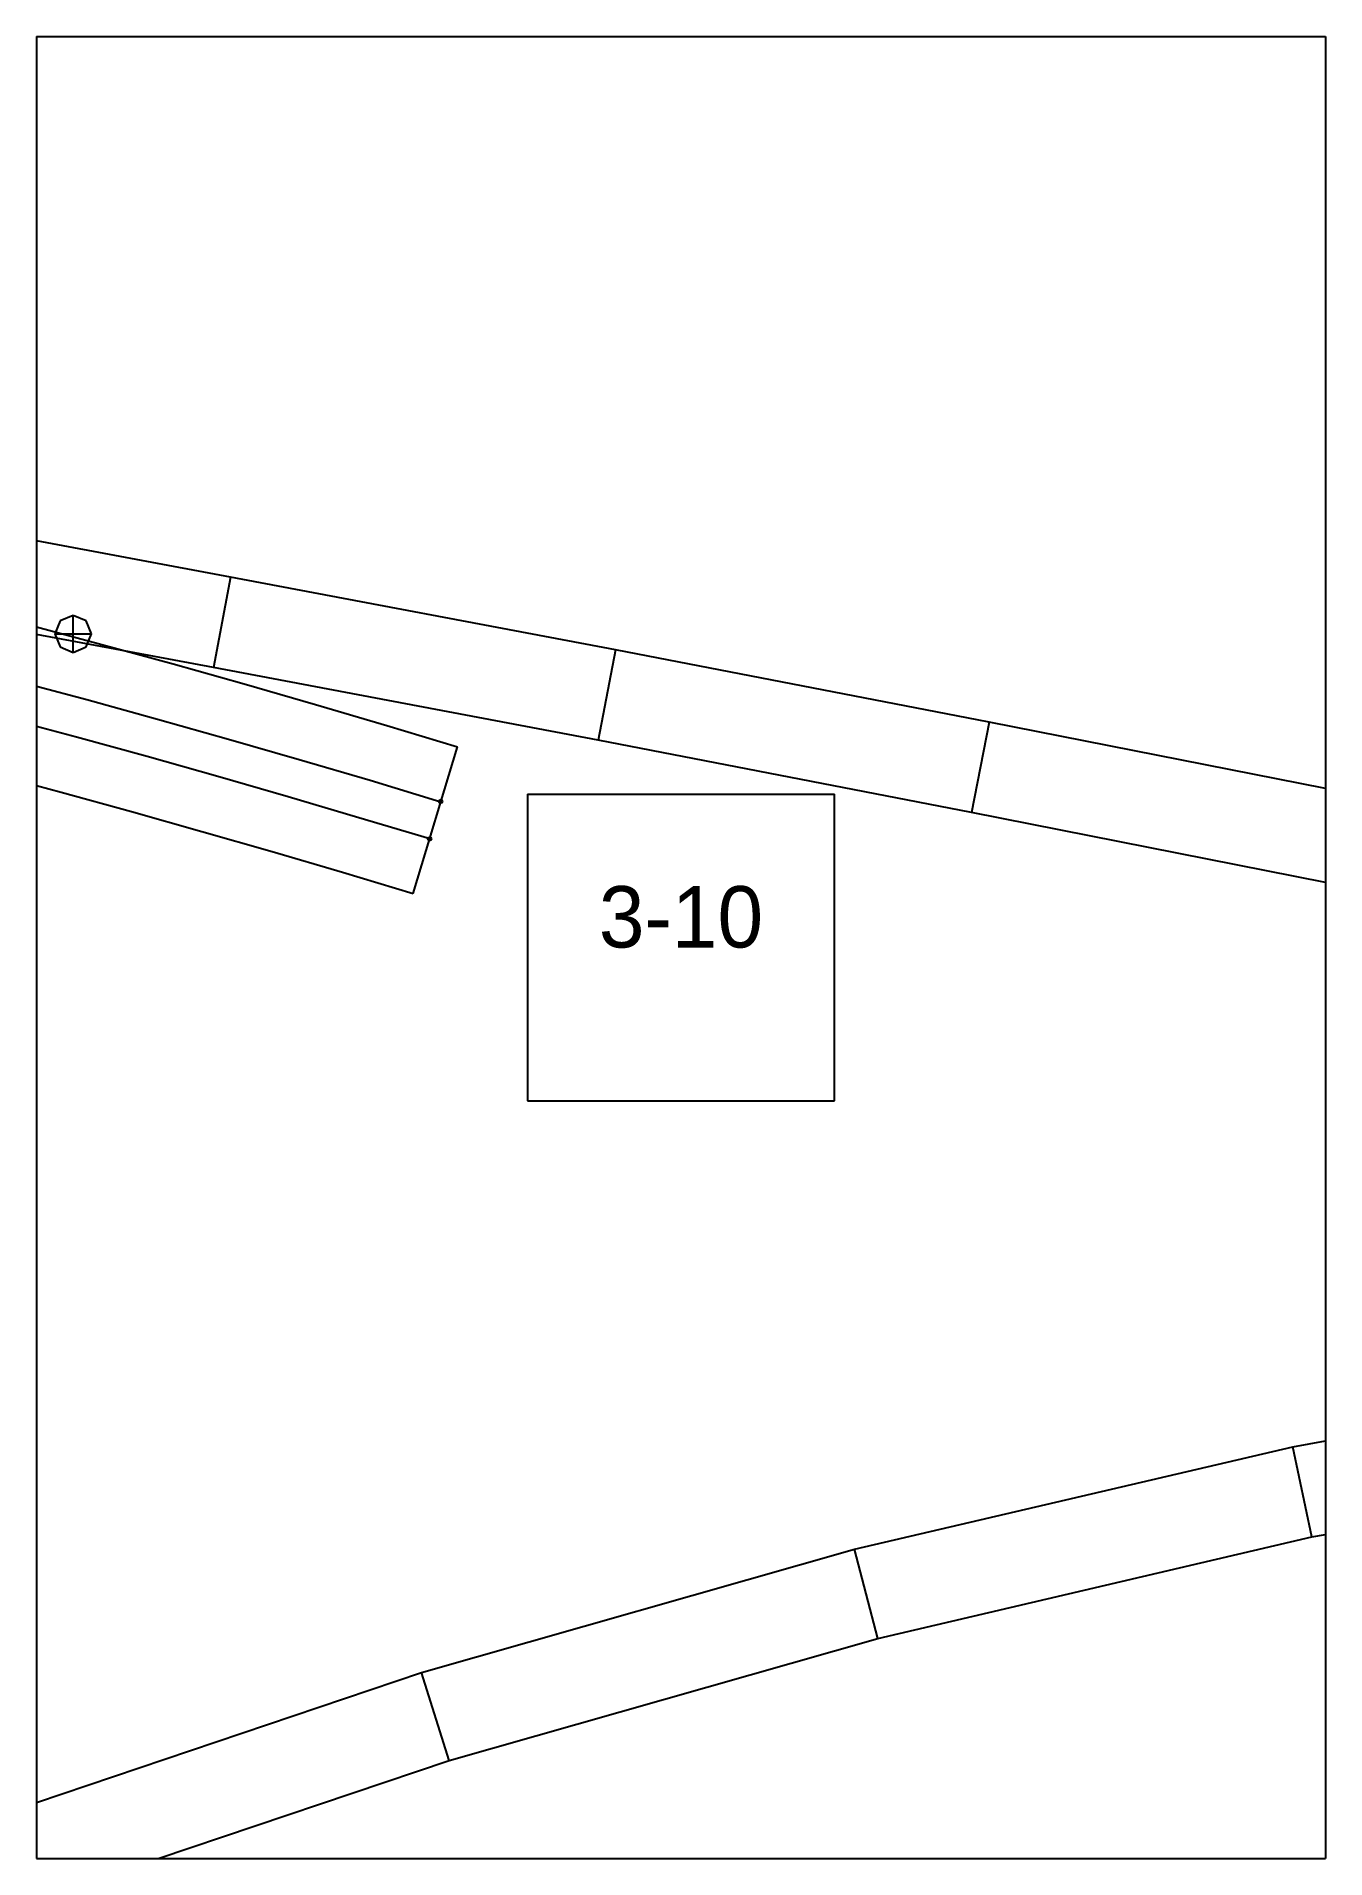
# Paper-space layout 'Plan 3-10' of a CAD drawing. Header units: metres, sheet in millimetres. Extents: x 0 to 210, y 0 to 297.
# The model-space entities are those that its viewports show. They can reach past a viewport. Long polylines and large blocks are cut down to what shows.
import ezdxf
from ezdxf.enums import TextEntityAlignment as Align

# ---------------------------------------------------------------- set-up
doc = ezdxf.new("R2010")
doc.units = ezdxf.units.M
for name, color, linetype in [('default', 7, 'Continuous'), ('mcircles', 7, 'Continuous'), ('TEXTLAYER', 7, 'Continuous'), ('VIEWPORTS', 7, 'Continuous')]:
    doc.layers.add(name, color=color, linetype=linetype)

msp = doc.modelspace()

# ---------------------------------------------------------------- linework, layer by layer
at = {"color": 9}
for p, q in [((1890, -297), (1890, -594)), ((1890, -297), (1890, -594)), ((2100, -297), (2100, -594)), ((2100, -297), (2100, -594)), ((1680, -594), (1890, -594)), ((1680, -594), (1890, -594)), ((1890, -594), (2100, -594)), ((1890, -594), (1890, -891)), ((1890, -594), (2100, -594)), ((1890, -594), (1890, -891)), ((2100, -594), (2310, -594)), ((2100, -594), (2100, -891)), ((2100, -594), (2310, -594)), ((2100, -594), (2100, -891)), ((1970, -717.5), (2020, -717.5)), ((1970, -717.5), (1970, -767.5)), ((2020, -767.5), (2020, -717.5)), ((1970, -767.5), (2020, -767.5)), ((1680, -891), (1890, -891)), ((1680, -891), (1890, -891)), ((1890, -891), (2100, -891)), ((1890, -891), (1890, -1188)), ((1890, -891), (2100, -891)), ((1890, -891), (1890, -1188)), ((2100, -891), (2310, -891)), ((2100, -891), (2100, -1188)), ((2100, -891), (2310, -891)), ((2100, -891), (2100, -1188))]:
    msp.add_line(p, q, dxfattribs=at)
at = {"layer": 'default', "color": 7, "linetype": 'Continuous'}
for p, q in [((1921.59, -682.11), (1857.27, -670.16)), ((1921.59, -682.11), (1918.82, -696.85)), ((1984.33, -693.99), (1921.59, -682.11)), ((1918.82, -696.85), (1854.57, -684.92)), ((1877.46, -686.93), (1889.06, -689.97)), ((1895.97, -688.39), (1893.85, -689.27)), ((1898.09, -689.27), (1895.97, -688.39)), ((1895.97, -694.39), (1895.97, -688.39)), ((1889.06, -689.97), (1900.66, -693.09)), ((1893.85, -689.27), (1892.97, -691.39)), ((1892.97, -691.39), (1893.85, -693.51)), ((1892.97, -691.39), (1898.97, -691.39)), ((1898.97, -691.39), (1898.09, -689.27)), ((1898.09, -693.51), (1898.97, -691.39)), ((1893.85, -693.51), (1895.97, -694.39)), ((1895.97, -694.39), (1898.09, -693.51)), ((1900.66, -693.09), (1912.26, -696.28)), ((1984.33, -693.99), (1981.51, -708.72)), ((2045.2, -705.77), (1984.33, -693.99)), ((1912.26, -696.28), (1923.86, -699.54)), ((1981.51, -708.72), (1918.82, -696.85)), ((1886.63, -699), (1898.18, -702.1)), ((1923.86, -699.54), (1935.46, -702.88)), ((1898.18, -702.1), (1909.72, -705.28)), ((1935.46, -702.88), (1947.06, -706.3)), ((1885, -705.09), (1896.51, -708.18)), ((1909.72, -705.28), (1921.27, -708.53)), ((1947.06, -706.3), (1958.58, -709.77)), ((2045.2, -705.77), (2042.32, -720.49)), ((2103.78, -717.35), (2045.2, -705.77)), ((1896.51, -708.18), (1908.02, -711.34)), ((1921.27, -708.53), (1932.81, -711.85)), ((1951.37, -733.71), (1958.58, -709.77)), ((2042.32, -720.49), (1981.51, -708.72)), ((1908.02, -711.34), (1919.53, -714.58)), ((1932.81, -711.85), (1944.36, -715.25)), ((1882.57, -714.12), (1894.03, -717.19)), ((1919.53, -714.58), (1931.03, -717.9)), ((1944.36, -715.25), (1955.89, -718.73)), ((1894.03, -717.19), (1905.48, -720.34)), ((1931.03, -717.9), (1942.54, -721.29)), ((2103.78, -717.35), (2100.85, -732.06)), ((1905.48, -720.34), (1916.94, -723.57)), ((1942.54, -721.29), (1954.07, -724.76)), ((2100.85, -732.06), (2042.32, -720.49)), ((1916.94, -723.57), (1928.39, -726.87)), ((1928.39, -726.87), (1939.85, -730.24)), ((1939.85, -730.24), (1951.37, -733.71)), ((2156.65, -743.28), (2100.85, -732.06)), ((2094.68, -823.88), (2166.8, -810.62)), ((2023.28, -840.58), (2094.68, -823.88)), ((2097.75, -838.57), (2094.68, -823.88)), ((2097.75, -838.57), (2169.16, -825.44)), ((2027.04, -855.11), (2097.75, -838.57)), ((1952.75, -860.68), (2023.28, -840.58)), ((2027.04, -855.11), (2023.28, -840.58)), ((1957.21, -875.01), (2027.04, -855.11)), ((1883.27, -884.12), (1952.75, -860.68)), ((1957.21, -875.01), (1952.75, -860.68)), ((1888.41, -898.22), (1957.21, -875.01))]:
    msp.add_line(p, q, dxfattribs=at)
at = {"layer": 'mcircles', "color": 7, "linetype": 'Continuous'}
for centre in [(1955.85, -718.7), (1954.05, -724.8)]:
    msp.add_circle(centre, 0.3, dxfattribs=at)

# ---------------------------------------------------------------- texts
at = {"layer": 'TEXTLAYER', "color": 1}
msp.add_text('3-10', height=10, dxfattribs=at).set_placement((1995, -742.5), align=Align.CENTER)

psp = doc.layouts.new('Plan 3-10')

# ---------------------------------------------------------------- viewports
at = {"layer": 'VIEWPORTS'}
psp.add_viewport(center=(105, 148.5), size=(210, 297), view_center_point=(1995, -742.5), view_height=297, dxfattribs=at)

doc.saveas('drawing.dxf')
